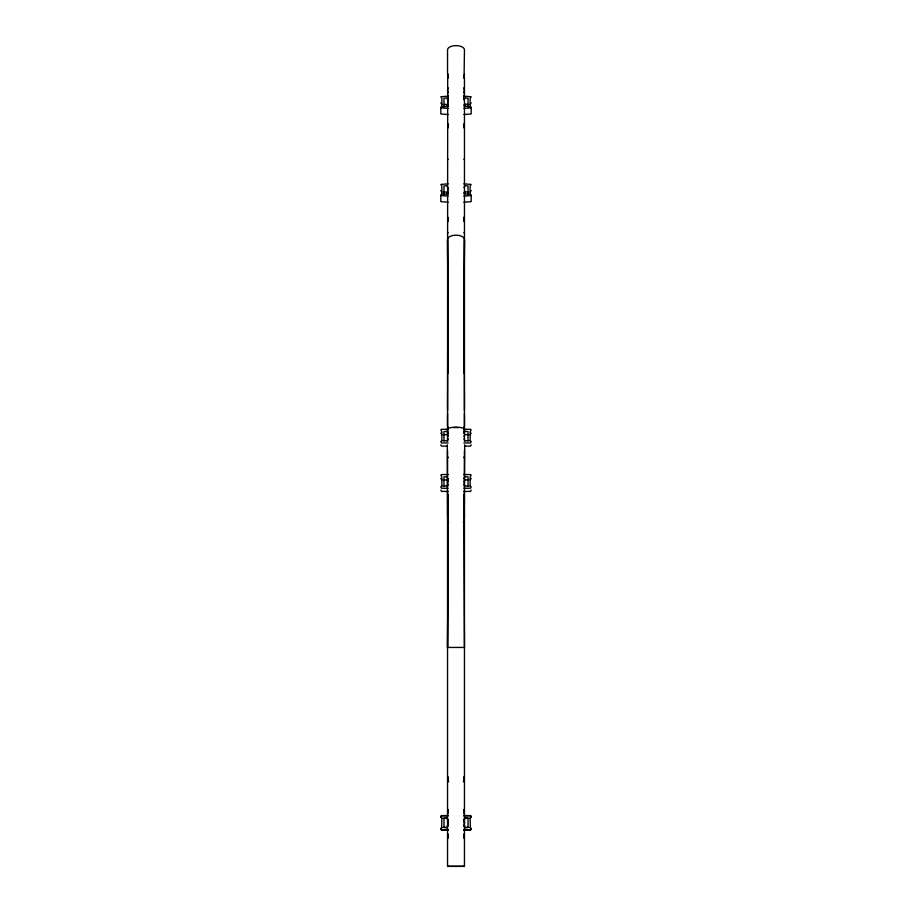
<?xml version="1.0" encoding="UTF-8"?>
<svg xmlns="http://www.w3.org/2000/svg" width="912" height="912" viewBox="0 0 912 912"><rect width="100%" height="100%" fill="white"/><g stroke="black" fill="none" stroke-linecap="round" stroke-linejoin="round"><path stroke-width="1.37" d="M447.541 426.314L447.689 350.869L448.248 369.634M464.459 426.314L464.311 350.869L463.832 354.289L464.06 355.429L464.459 354.985M463.752 494.418L464.459 647.452L447.541 647.44L448.248 494.418M464.459 513.98L464.311 518.438L464.687 444.828M447.541 647.452L448.168 516.146L447.541 513.98L447.313 444.828M463.832 354.289L464.459 239.389A8.459 4.229 0 0 0 456 235.171A8.459 4.229 0 0 0 447.541 239.389L448.248 372.997M463.752 372.997L464.459 239.389M448.168 516.146L447.689 518.438L447.541 513.98M448.168 811.657L447.689 813.949M448.168 836.167L447.678 838.504L448.111 837.182M463.832 811.783L464.06 809.822M463.843 836.293L464.06 834.332M448.168 820.424L448.168 825.041M463.672 826.101L464.516 822.533L463.672 819.364M448.237 426.998L447.484 429.723L448.237 432.448M463.638 432.448L464.39 429.723L463.638 426.998M448.237 87.905L447.484 90.345L448.237 92.785M463.638 92.785L464.39 90.345L463.638 87.905M448.111 812.672L447.541 813.949M463.889 810.757L464.311 809.377L464.06 809.947M463.912 835.301L464.311 833.876L464.071 834.514M447.541 77.782L447.94 78.227L448.168 77.075L447.689 73.667L447.541 410.594M464.459 74.032L464.06 78.227L464.459 49.829A8.459 4.229 0 0 0 456 45.6A8.459 4.229 0 0 0 447.541 49.829L447.541 74.032M441.864 827.309L440.815 829.293M441.647 827.868L441.864 818.03M470.136 818.258L471.185 816.981M441.864 440.587L440.815 441.602L441.511 442.958L448.157 442.958M470.136 434.796L471.185 433.109M441.864 485.879L440.815 486.894L441.511 488.251L448.157 488.251M470.136 480.088L471.185 478.401M440.815 828.586L441.647 827.845M441.864 106.294L440.815 107.206L440.815 113.954L448.157 114.559M470.136 104.401L471.185 102.885M441.864 193.982L440.815 194.894L440.815 201.632L448.157 202.247M470.136 192.09L471.185 190.574M447.359 825.873L448.031 825.736M464.641 819.694L463.969 819.831M448.031 438.854L447.017 440.929L443.962 440.587M448.031 484.147L447.017 486.221L443.962 485.879M447.541 159.817L448.1 159.224M447.541 233.21L448.1 232.617M447.359 104.857L448.031 104.743M464.641 105.838L463.969 105.963M447.359 192.546L448.031 192.432M464.641 193.526L463.969 193.652M440.815 816.514L441.511 815.579L448.157 815.59M443.962 818.258L447.359 818.258M447.359 827.309L443.962 827.309M464.641 818.258L468.038 818.258M468.038 827.309L464.641 827.309M471.185 829.054L470.489 829.772L463.843 829.772M470.489 829.977L463.843 829.977L470.489 829.988L471.185 829.27M443.962 434.796L447.017 434.465L448.031 436.54M468.038 440.587L464.983 440.929L463.969 438.854M443.962 480.088L447.017 479.758L448.031 481.832M468.038 485.879L464.983 486.221L463.969 484.147M443.962 104.401L447.359 104.401L447.017 106.601L443.962 106.294M468.038 106.294L464.641 106.294L464.983 104.105L468.038 104.401M471.185 107.81L463.843 108.414M443.962 192.09L447.359 192.09L447.017 194.29L443.962 193.982M468.038 193.982L464.641 193.982L464.983 191.782L468.038 192.09M471.185 195.499L463.843 196.103M463.832 836.167L464.311 838.459L463.889 837.182M448.031 819.831L447.359 819.694M448.031 820.048L447.017 817.676L443.962 818.041L443.962 827.537L447.017 827.891L448.031 825.52M463.969 825.52L464.983 827.891L468.038 827.526L468.038 818.03L464.983 817.676L463.969 820.048M463.969 825.736L464.641 825.873M447.644 436.734L448.031 433.371M447.644 482.026L448.031 478.663M447.644 107.012L448.031 99.818M448.031 105.963L447.359 105.838M463.969 104.743L464.641 104.857M447.644 194.701L448.031 187.507M448.031 193.652L447.359 193.526M463.969 192.432L464.641 192.546M470.353 817.939L471.185 816.274M448.67 522.2L448.088 522.245M463.239 522.223L463.889 522.245M448.157 96.148L440.815 96.752L441.864 98.268L441.864 107.08M463.843 96.148L471.185 96.752L470.136 98.268L470.136 107.08M448.157 108.414L440.815 107.81M463.843 114.559L471.185 113.954L471.185 107.206L470.136 106.294M448.157 183.836L440.815 184.441L441.864 185.957L441.864 194.769M463.843 183.836L471.185 184.441L470.136 185.957L470.136 194.769M448.157 196.103L440.815 195.499M463.843 202.247L471.185 201.632L471.185 194.894L470.136 193.982M448.157 429.267L441.511 429.267L440.815 429.94L441.864 431.627L441.864 441.203M463.843 429.267L470.489 429.267L471.185 429.94L470.136 431.627L470.136 441.203M463.843 442.958L470.489 442.958L471.185 441.602L470.136 440.587M446.823 446.128L441.511 446.128L440.815 444.782M465.177 446.128L470.489 446.128L471.185 444.782M448.157 474.548L441.511 474.548L440.815 475.232L441.864 476.919L441.864 486.495M463.843 474.548L470.489 474.548L471.185 475.232L470.136 476.919L470.136 486.495M463.843 488.251L470.489 488.251L471.185 486.894L470.136 485.879M448.157 491.42L441.511 491.42L440.815 490.063M463.843 491.42L470.489 491.42L471.185 490.063M447.541 781.664L448.75 781.664M463.25 781.664L464.459 781.664M463.843 815.59L470.489 815.579L471.185 816.514M441.511 815.807L448.157 815.795M463.843 815.807L470.489 815.795M448.157 829.772L441.511 829.76L440.815 829.054M441.511 829.977L448.157 829.977L441.511 829.988L440.815 829.27M447.541 866.275L448.681 866.275M448.943 866.275L463.057 866.275M463.319 866.275L464.459 866.275M441.647 817.939L440.815 816.274M470.353 827.845L471.185 828.586M463.969 99.818L464.983 97.96L468.038 98.268L468.038 107.08M463.969 187.507L464.983 185.649L468.038 185.957L468.038 194.769M463.969 433.371L464.983 431.296L468.038 431.627L468.038 441.203M463.969 436.54L464.983 434.465L468.038 434.796M463.969 478.663L464.983 476.577L468.038 476.919L468.038 486.495M463.969 481.832L464.983 479.758L468.038 480.088M447.94 809.947L447.689 809.377L448.111 810.757M447.929 834.514L447.689 833.876L448.088 835.301M447.644 100.001L447.017 97.96L443.962 98.268L443.962 107.08M447.644 187.69L447.017 185.649L443.962 185.957L443.962 194.769M463.9 159.224L464.459 159.817M463.9 232.617L464.459 233.21M447.541 354.985L447.94 355.429L448.168 354.289L447.541 239.389M447.644 433.565L447.017 431.296L443.962 431.627L443.962 441.203M447.644 478.857L447.017 476.577L443.962 476.919L443.962 486.495M441.864 104.401L440.815 102.885M441.864 192.09L440.815 190.574M440.815 816.981L441.864 818.258M441.864 434.796L440.815 433.109M441.864 480.088L440.815 478.401M470.136 827.309L471.185 829.293M470.353 827.868L470.136 818.03M463.889 812.672L464.311 814.063L463.832 811.657M463.672 819.763L464.516 822.932M447.61 822.533L448.168 824.653M447.94 809.822L448.168 811.783M447.94 834.332L448.157 836.293M464.459 77.782L464.459 410.594M464.459 413.843L464.459 441.374M464.459 450.414L464.39 486.791M464.447 490.531L464.459 866.4L447.541 866.4L447.53 490.531M463.889 810.643L463.889 812.797M463.889 835.153L463.912 837.273M448.111 810.643L448.111 812.797M448.111 835.153L448.088 837.273M447.644 438.649L447.644 440.77M447.644 483.941L447.644 486.062M447.541 413.843L447.541 441.374M447.541 450.414L447.484 486.791M447.541 429.37A8.459 2.2 0 0 1 456 427.169A8.459 2.2 0 0 1 464.459 429.37M453.572 427.648A7.057 1.813 0 0 1 458.428 427.648M448.168 218.356L447.689 221.764L447.94 217.204L448.168 218.356M464.06 96.273L464.06 99.454L464.311 94.894L464.06 96.273M464.06 124.784L464.06 127.954L464.311 123.394L464.06 124.784M448.168 778.745L447.689 781.037L447.689 776.454L448.168 778.745M464.06 776.91L464.311 781.037L464.06 776.91M448.168 98.302L447.94 99.454L447.689 94.894L448.168 98.302M448.168 126.814L447.94 127.954L447.689 123.394L448.168 126.814M464.06 217.204L464.311 221.764L464.06 217.204M448.1 457.334L447.541 457.938L448.1 457.334M464.459 457.938L463.9 457.334L464.459 457.938"/></g></svg>
